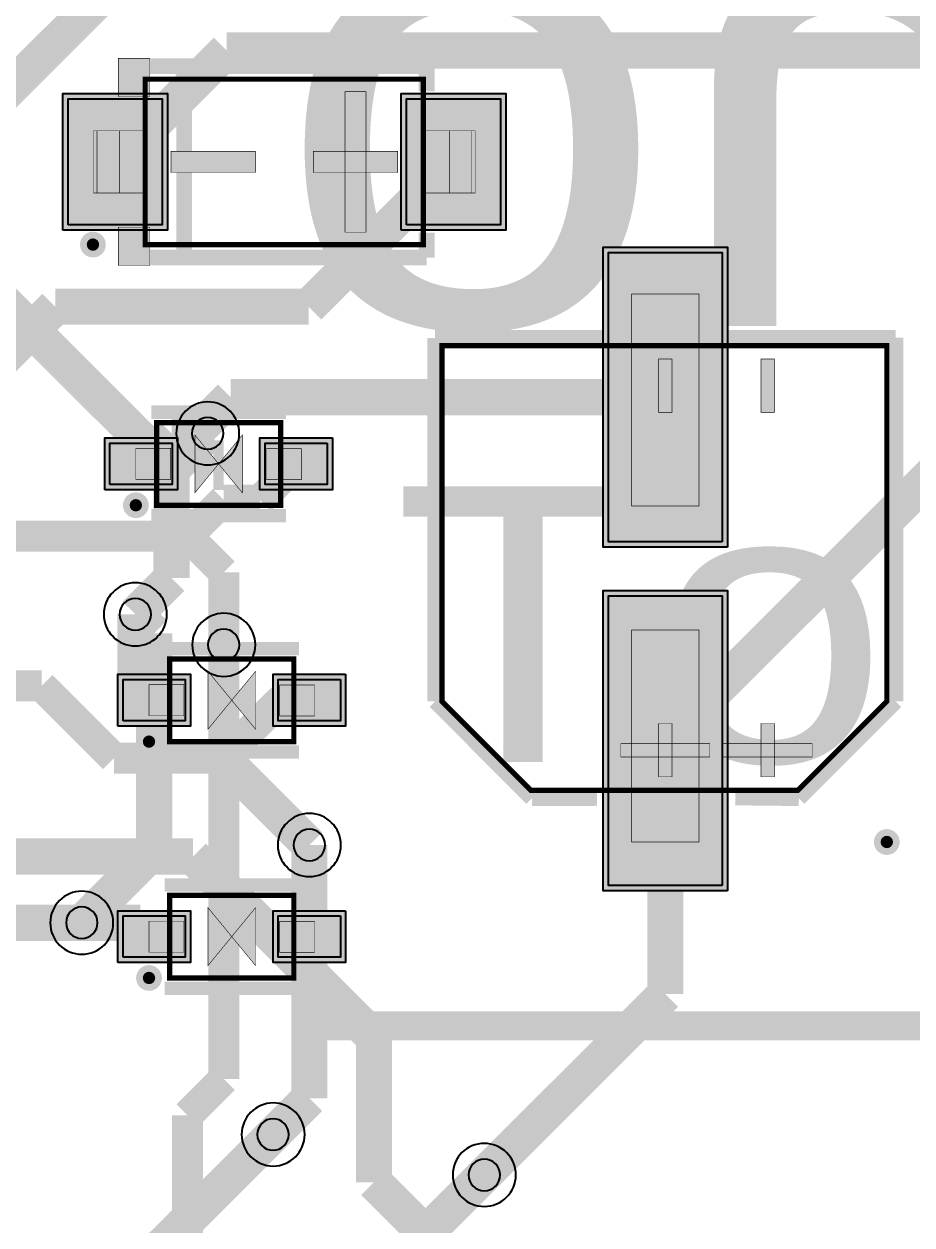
# Model space of a CAD drawing. Header units: millimetres. Extents: x 3.4 to 79.3, y -57 to -2.3.
# Drawn here: x 12.85 to 21.43, y -28.32 to -16.7 of the extents above; entities that cross this region are included whole.
import ezdxf
from ezdxf.enums import TextEntityAlignment as Align

# ---------------------------------------------------------------- set-up
doc = ezdxf.new("R2010")
doc.units = ezdxf.units.MM
doc.header["$MEASUREMENT"] = 0
for name, color, linetype, true_color in [('Bottom-Layer', 7, 'Continuous', 0x0000ff), ('Bottom-Silkscreen-Layer', 7, 'Continuous', 0x66cc33), ('Component-Marking-Layer', 7, 'Continuous', 0x66ffcc), ('Component-Shape-Layer', 7, 'Continuous', 0x00cccc), ('Document-Layer', 7, 'Continuous', 0xffffff), ('Hole-Layer', 7, 'Continuous', 0x222222), ('Multi-Layer', 7, 'Continuous', 0xc0c0c0), ('Pin-Floating-Layer', 7, 'Continuous', 0xff99ff), ('Pin-Soldering-Layer', 7, 'Continuous', 0xcc9999), ('Top-Layer', 7, 'Continuous', 0xff0000), ('Top-Paste-Mask-Layer', 7, 'Continuous', 0x808080), ('Top-Silkscreen-Layer', 7, 'Continuous', 0xffcc00), ('Top-Solder-Mask-Layer', 7, 'Continuous', 0x800080)]:
    doc.layers.add(name, color=color, linetype=linetype, true_color=true_color)
doc.styles.get("Standard").update_dxf_attribs({"font": 'arial.ttf'})

msp = doc.modelspace()

# ---------------------------------------------------------------- hatches: boundary and pattern name
at = {"layer": 'Component-Marking-Layer'}
for points in [[(13.457, -18.834, 1), (13.577, -18.834, 1)], [(13.457, -18.834, 1), (13.577, -18.834, 1)], [(13.872, -21.355, 1), (13.992, -21.355, 1)], [(13.872, -21.355, 1), (13.992, -21.355, 1)], [(13.999, -23.641, 1), (14.119, -23.641, 1)], [(13.999, -23.641, 1), (14.119, -23.641, 1)], [(21.131, -24.612, 1), (21.251, -24.612, 1)], [(21.131, -24.612, 1), (21.251, -24.612, 1)], [(13.999, -25.927, 1), (14.119, -25.927, 1)], [(13.999, -25.927, 1), (14.119, -25.927, 1)]]:
    msp.add_hatch(color=256, dxfattribs=at).paths.add_polyline_path(points)
at = {"layer": 'Document-Layer'}
for points in [[(16.157, -17.354), (16.157, -18.714), (15.953, -18.714), (15.953, -17.354)], [(16.157, -17.354), (16.157, -18.714), (15.953, -18.714), (15.953, -17.354)], [(14.271, -17.932), (14.271, -18.136), (15.087, -18.136), (15.087, -17.932)], [(14.271, -17.932), (14.271, -18.136), (15.087, -18.136), (15.087, -17.932)], [(16.463, -17.932), (16.463, -18.136), (15.647, -18.136), (15.647, -17.932)], [(16.463, -17.932), (16.463, -18.136), (15.647, -18.136), (15.647, -17.932)], [(18.986, -19.94), (19.115, -19.94), (19.115, -20.456), (18.986, -20.456)], [(18.986, -19.94), (19.115, -19.94), (19.115, -20.456), (18.986, -20.456)], [(14.503, -20.676), (14.503, -21.234), (14.732, -20.955)], [(14.503, -20.676), (14.503, -21.234), (14.732, -20.955)], [(14.961, -20.676), (14.961, -21.234), (14.732, -20.955)], [(14.961, -20.676), (14.961, -21.234), (14.732, -20.955)], [(14.63, -22.962), (14.63, -23.52), (14.859, -23.241)], [(14.63, -22.962), (14.63, -23.52), (14.859, -23.241)], [(15.088, -22.962), (15.088, -23.52), (14.859, -23.241)], [(15.088, -22.962), (15.088, -23.52), (14.859, -23.241)], [(18.986, -23.982), (19.115, -23.982), (19.115, -23.466), (18.986, -23.466)], [(18.986, -23.982), (19.115, -23.982), (19.115, -23.466), (18.986, -23.466)], [(18.62, -23.789), (19.48, -23.789), (19.48, -23.66), (18.62, -23.66)], [(18.62, -23.789), (19.48, -23.789), (19.48, -23.66), (18.62, -23.66)], [(14.63, -25.248), (14.63, -25.806), (14.859, -25.527)], [(14.63, -25.248), (14.63, -25.806), (14.859, -25.527)], [(15.088, -25.248), (15.088, -25.806), (14.859, -25.527)], [(15.088, -25.248), (15.088, -25.806), (14.859, -25.527)]]:
    msp.add_hatch(color=256, dxfattribs=at).paths.add_polyline_path(points)
at = {"layer": 'Pin-Floating-Layer'}
for points in [[(13.557, -18.334), (14.037, -18.334), (14.037, -17.734), (13.557, -17.734)], [(13.557, -18.334), (14.037, -18.334), (14.037, -17.734), (13.557, -17.734)], [(17.177, -17.734), (16.697, -17.734), (16.697, -18.334), (17.177, -18.334)], [(17.177, -17.734), (16.697, -17.734), (16.697, -18.334), (17.177, -18.334)]]:
    msp.add_hatch(color=256, dxfattribs=at).paths.add_polyline_path(points)
at = {"layer": 'Pin-Soldering-Layer'}
for points in [[(13.522, -17.734), (13.772, -17.734), (13.772, -18.334), (13.522, -18.334)], [(13.522, -17.734), (13.772, -17.734), (13.772, -18.334), (13.522, -18.334)], [(16.962, -17.734), (17.212, -17.734), (17.212, -18.334), (16.962, -18.334)], [(16.962, -17.734), (17.212, -17.734), (17.212, -18.334), (16.962, -18.334)], [(18.725, -21.362), (18.725, -19.312), (19.375, -19.312), (19.375, -21.362)], [(18.725, -21.362), (18.725, -19.312), (19.375, -19.312), (19.375, -21.362)], [(13.932, -20.805), (14.269, -20.805), (14.269, -21.105), (13.932, -21.105)], [(13.932, -20.805), (14.269, -20.805), (14.269, -21.105), (13.932, -21.105)], [(15.532, -21.107), (15.195, -21.107), (15.195, -20.807), (15.532, -20.807)], [(15.532, -21.107), (15.195, -21.107), (15.195, -20.807), (15.532, -20.807)], [(18.725, -24.612), (18.725, -22.562), (19.375, -22.562), (19.375, -24.612)], [(18.725, -24.612), (18.725, -22.562), (19.375, -22.562), (19.375, -24.612)], [(14.059, -23.091), (14.396, -23.091), (14.396, -23.391), (14.059, -23.391)], [(14.059, -23.091), (14.396, -23.091), (14.396, -23.391), (14.059, -23.391)], [(15.659, -23.393), (15.322, -23.393), (15.322, -23.093), (15.659, -23.093)], [(15.659, -23.393), (15.322, -23.393), (15.322, -23.093), (15.659, -23.093)], [(14.059, -25.377), (14.396, -25.377), (14.396, -25.677), (14.059, -25.677)], [(14.059, -25.377), (14.396, -25.377), (14.396, -25.677), (14.059, -25.677)], [(15.659, -25.679), (15.322, -25.679), (15.322, -25.379), (15.659, -25.379)], [(15.659, -25.679), (15.322, -25.679), (15.322, -25.379), (15.659, -25.379)]]:
    msp.add_hatch(color=256, dxfattribs=at).paths.add_polyline_path(points)
at = {"layer": 'Top-Layer'}
for points in [[(13.277, -18.644), (13.277, -17.424), (14.187, -17.424), (14.187, -18.644)], [(16.547, -18.644), (16.547, -17.424), (17.457, -17.424), (17.457, -18.644)], [(19.6, -21.71), (18.5, -21.71), (18.5, -18.91), (19.6, -18.91)], [(13.682, -21.155), (13.682, -20.755), (14.282, -20.755), (14.282, -21.155)], [(15.782, -20.755), (15.782, -21.155), (15.182, -21.155), (15.182, -20.755)], [(19.6, -25.032), (18.5, -25.032), (18.5, -22.232), (19.6, -22.232)], [(13.809, -23.441), (13.809, -23.041), (14.409, -23.041), (14.409, -23.441)], [(15.909, -23.041), (15.909, -23.441), (15.309, -23.441), (15.309, -23.041)], [(13.809, -25.727), (13.809, -25.327), (14.409, -25.327), (14.409, -25.727)], [(15.909, -25.327), (15.909, -25.727), (15.309, -25.727), (15.309, -25.327)]]:
    msp.add_hatch(color=256, dxfattribs=at).paths.add_polyline_path(points)
at = {"layer": 'Top-Paste-Mask-Layer'}
for points in [[(13.277, -18.644), (13.277, -17.424), (14.187, -17.424), (14.187, -18.644)], [(16.547, -18.644), (16.547, -17.424), (17.457, -17.424), (17.457, -18.644)], [(19.6, -21.71), (18.5, -21.71), (18.5, -18.91), (19.6, -18.91)], [(13.682, -21.155), (13.682, -20.755), (14.282, -20.755), (14.282, -21.155)], [(15.782, -20.755), (15.782, -21.155), (15.182, -21.155), (15.182, -20.755)], [(19.6, -25.032), (18.5, -25.032), (18.5, -22.232), (19.6, -22.232)], [(13.809, -23.441), (13.809, -23.041), (14.409, -23.041), (14.409, -23.441)], [(15.909, -23.041), (15.909, -23.441), (15.309, -23.441), (15.309, -23.041)], [(13.809, -25.727), (13.809, -25.327), (14.409, -25.327), (14.409, -25.727)], [(15.909, -25.327), (15.909, -25.727), (15.309, -25.727), (15.309, -25.327)]]:
    msp.add_hatch(color=256, dxfattribs=at).paths.add_polyline_path(points)
at = {"layer": 'Top-Silkscreen-Layer'}
for points in [[(14.067, -17.032), (14.067, -17.402), (13.762, -17.402), (13.762, -17.032)], [(14.067, -17.032), (14.067, -17.402), (13.762, -17.402), (13.762, -17.032)], [(14.067, -19.036), (14.067, -18.666), (13.762, -18.666), (13.762, -19.036)], [(14.067, -19.036), (14.067, -18.666), (13.762, -18.666), (13.762, -19.036)], [(19.975, -19.94), (20.104, -19.94), (20.104, -20.456), (19.975, -20.456)], [(19.975, -19.94), (20.104, -19.94), (20.104, -20.456), (19.975, -20.456)], [(14.732, -20.955), (14.503, -21.234), (14.503, -20.676)], [(14.732, -20.955), (14.503, -21.234), (14.503, -20.676)], [(14.732, -20.955), (14.961, -20.676), (14.961, -21.234)], [(14.732, -20.955), (14.961, -20.676), (14.961, -21.234)], [(14.859, -23.241), (14.63, -23.52), (14.63, -22.962)], [(14.859, -23.241), (14.63, -23.52), (14.63, -22.962)], [(14.859, -23.241), (15.088, -22.962), (15.088, -23.52)], [(14.859, -23.241), (15.088, -22.962), (15.088, -23.52)], [(19.975, -23.982), (20.104, -23.982), (20.104, -23.466), (19.975, -23.466)], [(19.975, -23.982), (20.104, -23.982), (20.104, -23.466), (19.975, -23.466)], [(19.609, -23.789), (20.469, -23.789), (20.469, -23.66), (19.609, -23.66)], [(19.609, -23.789), (20.469, -23.789), (20.469, -23.66), (19.609, -23.66)], [(14.859, -25.527), (14.63, -25.806), (14.63, -25.248)], [(14.859, -25.527), (14.63, -25.806), (14.63, -25.248)], [(14.859, -25.527), (15.088, -25.248), (15.088, -25.806)], [(14.859, -25.527), (15.088, -25.248), (15.088, -25.806)]]:
    msp.add_hatch(color=256, dxfattribs=at).paths.add_polyline_path(points)
at = {"layer": 'Top-Solder-Mask-Layer'}
for points in [[(13.226, -18.695), (13.226, -17.373), (14.238, -17.373), (14.238, -18.695)], [(16.496, -18.695), (16.496, -17.373), (17.508, -17.373), (17.508, -18.695)], [(19.651, -21.761), (18.449, -21.761), (18.449, -18.859), (19.651, -18.859)], [(13.631, -21.206), (13.631, -20.704), (14.333, -20.704), (14.333, -21.206)], [(15.833, -20.704), (15.833, -21.206), (15.131, -21.206), (15.131, -20.704)], [(19.651, -25.083), (18.449, -25.083), (18.449, -22.181), (19.651, -22.181)], [(13.758, -23.492), (13.758, -22.99), (14.46, -22.99), (14.46, -23.492)], [(15.96, -22.99), (15.96, -23.492), (15.258, -23.492), (15.258, -22.99)], [(13.758, -25.778), (13.758, -25.276), (14.46, -25.276), (14.46, -25.778)], [(15.96, -25.276), (15.96, -25.778), (15.258, -25.778), (15.258, -25.276)]]:
    msp.add_hatch(color=256, dxfattribs=at).paths.add_polyline_path(points)

# ---------------------------------------------------------------- linework, layer by layer
at = {"layer": 'Bottom-Layer'}
for points, const_width in [([(14.277, -21.01), (12.527, -19.26)], 0.35), ([(14.627, -20.66), (14.277, -21.01)], 0.35), ([(14.277, -21.01), (14.277, -22.06)], 0.35), ([(14.277, -22.06), (13.927, -22.41)], 0.35), ([(13.927, -22.41), (14.109, -22.593)], 0.35), ([(14.109, -22.593), (14.109, -24.693)], 0.35), ([(14.782, -22.705), (14.782, -26.905)], 0.3), ([(15.609, -24.641), (15.609, -26.391)], 0.35), ([(14.109, -24.693), (13.409, -25.393)], 0.35), ([(15.609, -26.391), (15.609, -27.091)], 0.35), ([(15.609, -26.391), (25.409, -26.391)], 0.28), ([(14.782, -26.905), (14.432, -27.255)], 0.3), ([(15.609, -27.091), (15.259, -27.441)], 0.35), ([(14.432, -27.255), (14.432, -31.105)], 0.3), ([(17.3, -27.832), (16.25, -28.882)], 0.35)]:
    msp.add_lwpolyline(points, dxfattribs=dict(at, const_width=const_width))
at = {"layer": 'Component-Marking-Layer', "const_width": 0.129}
for points in [[(13.457, -18.834, 1), (13.577, -18.834, 1)], [(13.457, -18.834, 1), (13.577, -18.834, 1)], [(13.872, -21.355, 1), (13.992, -21.355, 1)], [(13.872, -21.355, 1), (13.992, -21.355, 1)], [(13.999, -23.641, 1), (14.119, -23.641, 1)], [(13.999, -23.641, 1), (14.119, -23.641, 1)], [(13.999, -25.927, 1), (14.119, -25.927, 1)], [(13.999, -25.927, 1), (14.119, -25.927, 1)]]:
    msp.add_lwpolyline(points, format="xyb", close=True, dxfattribs=at)
msp.add_lwpolyline([(21.131, -24.612, 1), (21.251, -24.612), (21.251, -24.612, 1), (21.131, -24.612)], format="xyb", dxfattribs=at)
msp.add_lwpolyline([(21.131, -24.612, 1), (21.251, -24.612), (21.251, -24.612, 1), (21.131, -24.612)], format="xyb", dxfattribs=at)
at = {"layer": 'Component-Shape-Layer', "const_width": 0.0508}
for points in [[(14.022, -18.834), (14.022, -17.234), (16.712, -17.234), (16.712, -18.834)], [(14.022, -18.834), (14.022, -17.234), (16.712, -17.234), (16.712, -18.834)], [(16.891, -19.812), (21.191, -19.812), (21.191, -23.252), (20.331, -24.112), (17.751, -24.112), (16.891, -23.252)], [(16.891, -19.812), (21.191, -19.812), (21.191, -23.252), (20.331, -24.112), (17.751, -24.112), (16.891, -23.252)], [(14.132, -21.355), (14.132, -20.555), (15.332, -20.555), (15.332, -21.355)], [(14.132, -21.355), (14.132, -20.555), (15.332, -20.555), (15.332, -21.355)], [(14.259, -23.641), (14.259, -22.841), (15.459, -22.841), (15.459, -23.641)], [(14.259, -23.641), (14.259, -22.841), (15.459, -22.841), (15.459, -23.641)], [(14.259, -25.927), (14.259, -25.127), (15.459, -25.127), (15.459, -25.927)], [(14.259, -25.927), (14.259, -25.127), (15.459, -25.127), (15.459, -25.927)]]:
    msp.add_lwpolyline(points, close=True, dxfattribs=at)
at = {"layer": 'Document-Layer', "const_width": 0.00508}
for points in [[(16.157, -17.354), (16.157, -18.714), (15.953, -18.714), (15.953, -17.354)], [(16.157, -17.354), (16.157, -18.714), (15.953, -18.714), (15.953, -17.354)], [(14.271, -17.932), (14.271, -18.136), (15.087, -18.136), (15.087, -17.932)], [(14.271, -17.932), (14.271, -18.136), (15.087, -18.136), (15.087, -17.932)], [(16.463, -17.932), (16.463, -18.136), (15.647, -18.136), (15.647, -17.932)], [(16.463, -17.932), (16.463, -18.136), (15.647, -18.136), (15.647, -17.932)], [(18.986, -19.94), (19.115, -19.94), (19.115, -20.456), (18.986, -20.456)], [(18.986, -19.94), (19.115, -19.94), (19.115, -20.456), (18.986, -20.456)], [(14.503, -20.676), (14.503, -21.234), (14.732, -20.955)], [(14.503, -20.676), (14.503, -21.234), (14.732, -20.955)], [(14.961, -20.676), (14.961, -21.234), (14.732, -20.955)], [(14.961, -20.676), (14.961, -21.234), (14.732, -20.955)], [(14.63, -22.962), (14.63, -23.52), (14.859, -23.241)], [(14.63, -22.962), (14.63, -23.52), (14.859, -23.241)], [(15.088, -22.962), (15.088, -23.52), (14.859, -23.241)], [(15.088, -22.962), (15.088, -23.52), (14.859, -23.241)], [(18.986, -23.982), (19.115, -23.982), (19.115, -23.466), (18.986, -23.466)], [(18.986, -23.982), (19.115, -23.982), (19.115, -23.466), (18.986, -23.466)], [(18.62, -23.789), (19.48, -23.789), (19.48, -23.66), (18.62, -23.66)], [(18.62, -23.789), (19.48, -23.789), (19.48, -23.66), (18.62, -23.66)], [(14.63, -25.248), (14.63, -25.806), (14.859, -25.527)], [(14.63, -25.248), (14.63, -25.806), (14.859, -25.527)], [(15.088, -25.248), (15.088, -25.806), (14.859, -25.527)], [(15.088, -25.248), (15.088, -25.806), (14.859, -25.527)]]:
    msp.add_lwpolyline(points, close=True, dxfattribs=at)
at = {"layer": 'Hole-Layer'}
for points in [[(14.474, -20.66, 1), (14.779, -20.66), (14.779, -20.66, 1), (14.474, -20.66)], [(13.774, -22.41, 1), (14.079, -22.41), (14.079, -22.41, 1), (13.774, -22.41)], [(14.629, -22.705, 1), (14.934, -22.705), (14.934, -22.705, 1), (14.629, -22.705)], [(15.456, -24.641, 1), (15.761, -24.641), (15.761, -24.641, 1), (15.456, -24.641)], [(13.257, -25.393, 1), (13.562, -25.393), (13.562, -25.393, 1), (13.257, -25.393)], [(15.106, -27.441, 1), (15.411, -27.441), (15.411, -27.441, 1), (15.106, -27.441)]]:
    msp.add_lwpolyline(points, format="xyb", dxfattribs=at)
msp.add_lwpolyline([(17.148, -27.832, 1), (17.453, -27.832, 1)], format="xyb", close=True, dxfattribs=at)
at = {"layer": 'Multi-Layer'}
for points in [[(14.322, -20.66, 1), (14.932, -20.66), (14.932, -20.66, 1), (14.322, -20.66)], [(13.622, -22.41, 1), (14.232, -22.41), (14.232, -22.41, 1), (13.622, -22.41)], [(14.477, -22.705, 1), (15.087, -22.705), (15.087, -22.705, 1), (14.477, -22.705)], [(15.304, -24.641, 1), (15.914, -24.641), (15.914, -24.641, 1), (15.304, -24.641)], [(13.104, -25.393, 1), (13.714, -25.393), (13.714, -25.393, 1), (13.104, -25.393)], [(14.954, -27.441, 1), (15.564, -27.441), (15.564, -27.441, 1), (14.954, -27.441)], [(16.995, -27.832, 1), (17.605, -27.832), (17.605, -27.832, 1), (16.995, -27.832)]]:
    msp.add_lwpolyline(points, format="xyb", dxfattribs=at)
at = {"layer": 'Pin-Floating-Layer', "const_width": 0.00508}
for points in [[(13.557, -18.334), (14.037, -18.334), (14.037, -17.734), (13.557, -17.734)], [(13.557, -18.334), (14.037, -18.334), (14.037, -17.734), (13.557, -17.734)], [(17.177, -17.734), (16.697, -17.734), (16.697, -18.334), (17.177, -18.334)], [(17.177, -17.734), (16.697, -17.734), (16.697, -18.334), (17.177, -18.334)]]:
    msp.add_lwpolyline(points, close=True, dxfattribs=at)
at = {"layer": 'Pin-Soldering-Layer', "const_width": 0.00508}
for points in [[(13.522, -17.734), (13.772, -17.734), (13.772, -18.334), (13.522, -18.334)], [(13.522, -17.734), (13.772, -17.734), (13.772, -18.334), (13.522, -18.334)], [(16.962, -17.734), (17.212, -17.734), (17.212, -18.334), (16.962, -18.334)], [(16.962, -17.734), (17.212, -17.734), (17.212, -18.334), (16.962, -18.334)], [(18.725, -21.362), (18.725, -19.312), (19.375, -19.312), (19.375, -21.362)], [(18.725, -21.362), (18.725, -19.312), (19.375, -19.312), (19.375, -21.362)], [(13.932, -20.805), (14.269, -20.805), (14.269, -21.105), (13.932, -21.105)], [(13.932, -20.805), (14.269, -20.805), (14.269, -21.105), (13.932, -21.105)], [(15.532, -21.107), (15.195, -21.107), (15.195, -20.807), (15.532, -20.807)], [(15.532, -21.107), (15.195, -21.107), (15.195, -20.807), (15.532, -20.807)], [(18.725, -24.612), (18.725, -22.562), (19.375, -22.562), (19.375, -24.612)], [(18.725, -24.612), (18.725, -22.562), (19.375, -22.562), (19.375, -24.612)], [(14.059, -23.091), (14.396, -23.091), (14.396, -23.391), (14.059, -23.391)], [(14.059, -23.091), (14.396, -23.091), (14.396, -23.391), (14.059, -23.391)], [(15.659, -23.393), (15.322, -23.393), (15.322, -23.093), (15.659, -23.093)], [(15.659, -23.393), (15.322, -23.393), (15.322, -23.093), (15.659, -23.093)], [(14.059, -25.377), (14.396, -25.377), (14.396, -25.677), (14.059, -25.677)], [(14.059, -25.377), (14.396, -25.377), (14.396, -25.677), (14.059, -25.677)], [(15.659, -25.679), (15.322, -25.679), (15.322, -25.379), (15.659, -25.379)], [(15.659, -25.679), (15.322, -25.679), (15.322, -25.379), (15.659, -25.379)]]:
    msp.add_lwpolyline(points, close=True, dxfattribs=at)
at = {"layer": 'Top-Layer'}
for points, const_width in [([(12.177, -17.86), (14.627, -15.41)], 0.35), ([(14.809, -16.957), (13.732, -18.034)], 0.35), ([(21.714, -16.957), (14.809, -16.957)], 0.35), ([(17.002, -18.034), (15.602, -19.434)], 0.35), ([(13.152, -19.434), (12.634, -19.952)], 0.35), ([(15.602, -19.434), (13.152, -19.434)], 0.35), ([(19.05, -23.632), (23.114, -19.568)], 0.35), ([(14.85, -20.31), (14.5, -20.66)], 0.35), ([(19.05, -20.31), (14.85, -20.31)], 0.35), ([(14.277, -20.66), (13.982, -20.955)], 0.35), ([(14.277, -20.66), (14.5, -20.66)], 0.35), ([(14.5, -20.66), (14.627, -20.66)], 0.35), ([(15.482, -20.955), (15.132, -21.305)], 0.3), ([(14.782, -21.305), (14.432, -21.655)], 0.3), ([(15.132, -21.305), (14.782, -21.305)], 0.3), ([(14.432, -21.655), (12.682, -21.655)], 0.3), ([(14.432, -21.655), (14.782, -22.005)], 0.3), ([(14.782, -22.005), (14.782, -22.705)], 0.3), ([(13.927, -22.41), (13.927, -23.059)], 0.35), ([(13.02, -23.102), (12.32, -23.102)], 0.3), ([(13.72, -23.802), (13.02, -23.102)], 0.3), ([(13.927, -23.059), (14.109, -23.241)], 0.35), ([(15.401, -23.172), (14.77, -23.802)], 0.3), ([(15.539, -23.172), (15.401, -23.172)], 0.3), ([(15.609, -23.241), (15.539, -23.172)], 0.3), ([(19.05, -23.632), (19.05, -26.082)], 0.35), ([(14.77, -23.802), (13.72, -23.802)], 0.3), ([(14.77, -23.802), (15.609, -24.641)], 0.35), ([(11.163, -24.752), (14.484, -24.752)], 0.35), ([(14.484, -24.752), (15.259, -25.527)], 0.35), ([(13.409, -25.393), (12.009, -25.393)], 0.35), ([(13.409, -25.393), (13.975, -25.393)], 0.35), ([(13.975, -25.393), (14.109, -25.527)], 0.35), ([(15.259, -25.527), (15.609, -25.527)], 0.35), ([(15.259, -25.527), (16.234, -26.502)], 0.35), ([(19.05, -26.082), (17.3, -27.832)], 0.35), ([(16.234, -26.502), (16.234, -27.902)], 0.35), ([(15.259, -27.441), (12.809, -29.891)], 0.35), ([(16.234, -27.902), (17.002, -28.67)], 0.35)]:
    msp.add_lwpolyline(points, dxfattribs=dict(at, const_width=const_width))
for points in [[(13.277, -18.644), (13.277, -17.424), (14.187, -17.424), (14.187, -18.644)], [(16.547, -18.644), (16.547, -17.424), (17.457, -17.424), (17.457, -18.644)], [(19.6, -21.71), (18.5, -21.71), (18.5, -18.91), (19.6, -18.91)], [(13.682, -21.155), (13.682, -20.755), (14.282, -20.755), (14.282, -21.155)], [(15.782, -20.755), (15.782, -21.155), (15.182, -21.155), (15.182, -20.755)], [(19.6, -25.032), (18.5, -25.032), (18.5, -22.232), (19.6, -22.232)], [(13.809, -23.441), (13.809, -23.041), (14.409, -23.041), (14.409, -23.441)], [(15.909, -23.041), (15.909, -23.441), (15.309, -23.441), (15.309, -23.041)], [(13.809, -25.727), (13.809, -25.327), (14.409, -25.327), (14.409, -25.727)], [(15.909, -25.327), (15.909, -25.727), (15.309, -25.727), (15.309, -25.327)]]:
    msp.add_lwpolyline(points, close=True, dxfattribs=at)
at = {"layer": 'Top-Paste-Mask-Layer'}
for points in [[(13.277, -18.644), (13.277, -17.424), (14.187, -17.424), (14.187, -18.644)], [(16.547, -18.644), (16.547, -17.424), (17.457, -17.424), (17.457, -18.644)], [(19.6, -21.71), (18.5, -21.71), (18.5, -18.91), (19.6, -18.91)], [(13.682, -21.155), (13.682, -20.755), (14.282, -20.755), (14.282, -21.155)], [(15.782, -20.755), (15.782, -21.155), (15.182, -21.155), (15.182, -20.755)], [(19.6, -25.032), (18.5, -25.032), (18.5, -22.232), (19.6, -22.232)], [(13.809, -23.441), (13.809, -23.041), (14.409, -23.041), (14.409, -23.441)], [(15.909, -23.041), (15.909, -23.441), (15.309, -23.441), (15.309, -23.041)], [(13.809, -25.727), (13.809, -25.327), (14.409, -25.327), (14.409, -25.727)], [(15.909, -25.327), (15.909, -25.727), (15.309, -25.727), (15.309, -25.327)]]:
    msp.add_lwpolyline(points, close=True, dxfattribs=at)
at = {"layer": 'Top-Silkscreen-Layer', "const_width": 0.00508}
for points in [[(14.067, -17.032), (14.067, -17.402), (13.762, -17.402), (13.762, -17.032)], [(14.067, -17.032), (14.067, -17.402), (13.762, -17.402), (13.762, -17.032)], [(14.067, -19.036), (14.067, -18.666), (13.762, -18.666), (13.762, -19.036)], [(14.067, -19.036), (14.067, -18.666), (13.762, -18.666), (13.762, -19.036)], [(19.975, -19.94), (20.104, -19.94), (20.104, -20.456), (19.975, -20.456)], [(19.975, -19.94), (20.104, -19.94), (20.104, -20.456), (19.975, -20.456)], [(14.732, -20.955), (14.503, -21.234), (14.503, -20.676)], [(14.732, -20.955), (14.503, -21.234), (14.503, -20.676)], [(14.732, -20.955), (14.961, -20.676), (14.961, -21.234)], [(14.732, -20.955), (14.961, -20.676), (14.961, -21.234)], [(14.859, -23.241), (14.63, -23.52), (14.63, -22.962)], [(14.859, -23.241), (14.63, -23.52), (14.63, -22.962)], [(14.859, -23.241), (15.088, -22.962), (15.088, -23.52)], [(14.859, -23.241), (15.088, -22.962), (15.088, -23.52)], [(19.975, -23.982), (20.104, -23.982), (20.104, -23.466), (19.975, -23.466)], [(19.975, -23.982), (20.104, -23.982), (20.104, -23.466), (19.975, -23.466)], [(19.609, -23.789), (20.469, -23.789), (20.469, -23.66), (19.609, -23.66)], [(19.609, -23.789), (20.469, -23.789), (20.469, -23.66), (19.609, -23.66)], [(14.859, -25.527), (14.63, -25.806), (14.63, -25.248)], [(14.859, -25.527), (14.63, -25.806), (14.63, -25.248)], [(14.859, -25.527), (15.088, -25.248), (15.088, -25.806)], [(14.859, -25.527), (15.088, -25.248), (15.088, -25.806)]]:
    msp.add_lwpolyline(points, close=True, dxfattribs=at)
at = {"layer": 'Top-Silkscreen-Layer'}
for points, const_width in [([(13.991, -17.108), (16.743, -17.108)], 0.152), ([(13.991, -17.108), (16.743, -17.108)], 0.152), ([(14.4, -17.108), (14.4, -18.96)], 0.152), ([(14.4, -17.108), (14.4, -18.96)], 0.152), ([(16.743, -17.108), (16.743, -17.351)], 0.152), ([(16.743, -17.108), (16.743, -17.351)], 0.152), ([(16.743, -18.96), (16.743, -18.717)], 0.152), ([(16.743, -18.96), (16.743, -18.717)], 0.152), ([(13.991, -18.96), (16.743, -18.96)], 0.152), ([(13.991, -18.96), (16.743, -18.96)], 0.152), ([(18.443, -19.736), (16.825, -19.736)], 0.152), ([(16.825, -19.736), (16.825, -23.251)], 0.152), ([(18.443, -19.736), (16.825, -19.736)], 0.152), ([(16.825, -19.736), (16.825, -23.251)], 0.152), ([(19.658, -19.735), (21.276, -19.735)], 0.152), ([(19.658, -19.735), (21.276, -19.735)], 0.152), ([(21.276, -19.735), (21.276, -23.251)], 0.152), ([(21.276, -19.735), (21.276, -23.251)], 0.152), ([(14.082, -20.455), (15.382, -20.455)], 0.13), ([(14.082, -20.455), (15.382, -20.455)], 0.13), ([(14.732, -20.726), (14.732, -21.209)], 0.1), ([(14.732, -20.726), (14.732, -21.209)], 0.1), ([(14.082, -21.455), (15.382, -21.455)], 0.13), ([(14.082, -21.455), (15.382, -21.455)], 0.13), ([(14.209, -22.741), (15.509, -22.741)], 0.13), ([(14.209, -22.741), (15.509, -22.741)], 0.13), ([(14.859, -23.012), (14.859, -23.495)], 0.1), ([(14.859, -23.012), (14.859, -23.495)], 0.1), ([(16.825, -23.251), (17.76, -24.188)], 0.152), ([(16.825, -23.251), (17.76, -24.188)], 0.152), ([(21.276, -23.251), (20.34, -24.188)], 0.152), ([(21.276, -23.251), (20.34, -24.188)], 0.152), ([(14.209, -23.741), (15.509, -23.741)], 0.13), ([(14.209, -23.741), (15.509, -23.741)], 0.13), ([(17.76, -24.188), (18.39, -24.186)], 0.152), ([(17.76, -24.188), (18.39, -24.186)], 0.152), ([(20.34, -24.188), (19.726, -24.181)], 0.152), ([(20.34, -24.188), (19.726, -24.181)], 0.152), ([(14.209, -25.027), (15.509, -25.027)], 0.13), ([(14.209, -25.027), (15.509, -25.027)], 0.13), ([(14.859, -25.298), (14.859, -25.781)], 0.1), ([(14.859, -25.298), (14.859, -25.781)], 0.1), ([(14.209, -26.027), (15.509, -26.027)], 0.13), ([(14.209, -26.027), (15.509, -26.027)], 0.13)]:
    msp.add_lwpolyline(points, dxfattribs=dict(at, const_width=const_width))
at = {"layer": 'Top-Solder-Mask-Layer'}
for points in [[(13.226, -18.695), (13.226, -17.373), (14.238, -17.373), (14.238, -18.695)], [(16.496, -18.695), (16.496, -17.373), (17.508, -17.373), (17.508, -18.695)], [(19.651, -21.761), (18.449, -21.761), (18.449, -18.859), (19.651, -18.859)], [(13.631, -21.206), (13.631, -20.704), (14.333, -20.704), (14.333, -21.206)], [(15.833, -20.704), (15.833, -21.206), (15.131, -21.206), (15.131, -20.704)], [(19.651, -25.083), (18.449, -25.083), (18.449, -22.181), (19.651, -22.181)], [(13.758, -23.492), (13.758, -22.99), (14.46, -22.99), (14.46, -23.492)], [(15.96, -22.99), (15.96, -23.492), (15.258, -23.492), (15.258, -22.99)], [(13.758, -25.778), (13.758, -25.276), (14.46, -25.276), (14.46, -25.778)], [(15.96, -25.276), (15.96, -25.778), (15.258, -25.778), (15.258, -25.276)]]:
    msp.add_lwpolyline(points, close=True, dxfattribs=at)

# ---------------------------------------------------------------- texts
at = {"layer": 'Bottom-Silkscreen-Layer', "text_generation_flag": 2, "width": 1.1}
for s, height, p in [('ESP32-S3 Uno', 4.44501, (61.595, -20.955)), ('https://github.com/ElectroIoT', 2.66701, (68.58, -24.638))]:
    msp.add_text(s, height=height, dxfattribs=at).set_placement(p, align=Align.BOTTOM_LEFT)

doc.saveas('drawing.dxf')
